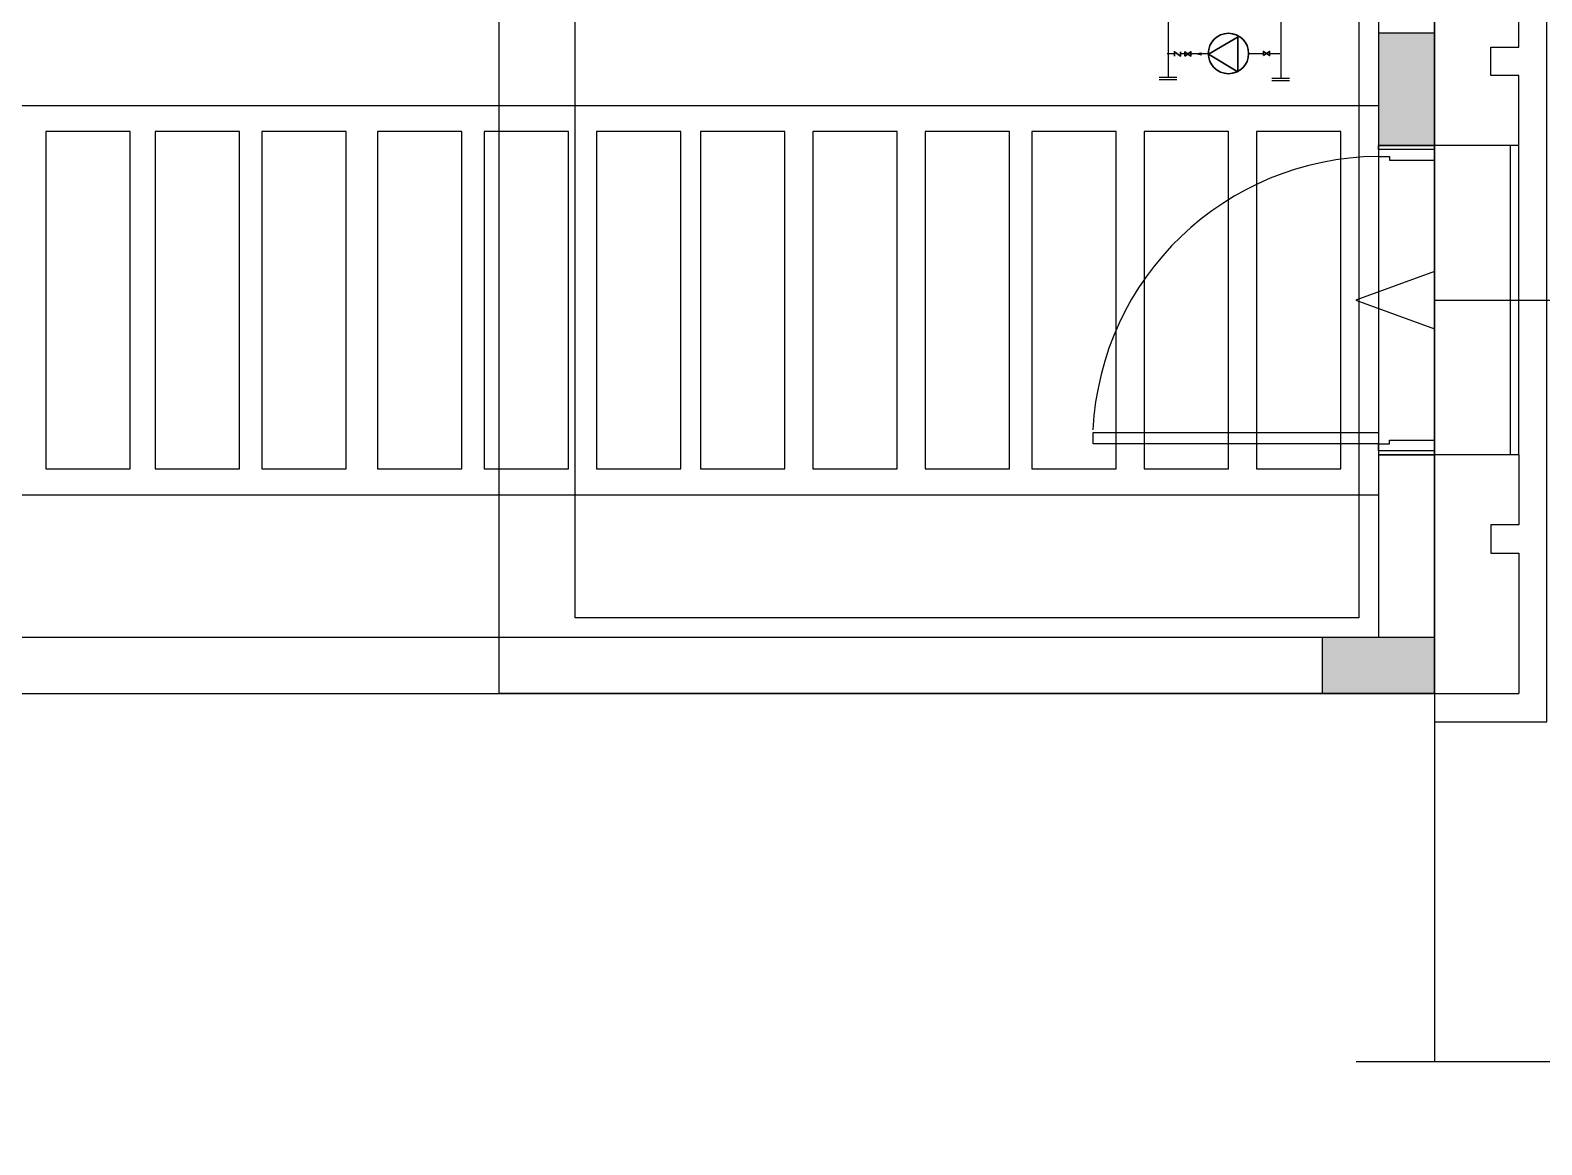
# Model space of a CAD drawing. Header units: metres. Extents: x -658 to -58, y -713 to -118.
# Drawn here: x -195.01 to -189.62, y -148.76 to -144.79 of the extents above; entities that cross this region are included whole.
import ezdxf

# ---------------------------------------------------------------- set-up
doc = ezdxf.new("R2010")
doc.units = ezdxf.units.M
doc.header["$LTSCALE"] = 100
doc.linetypes.add('CENTERX2', pattern=[4, 2.5, -0.5, 0.5, -0.5])
for name, color, linetype in [('ARR', 114, 'Continuous'), ('cw', 4, 'Continuous'), ('plan', 8, 'Continuous')]:
    doc.layers.add(name, color=color, linetype=linetype)
doc.layers.add('plump', color=3, linetype='Continuous', lineweight=30)

# ---------------------------------------------------------------- blocks, each defined once
blk = doc.blocks.new('*U103')
for points in [[(79, 1116), (79, 100), (39, 100), (39, 1116)], [(0, -100), (14, -100), (14, 100), (0, 100)], [(1100, -100), (1086, -100), (1086, 100), (1100, 100)]]:
    blk.add_lwpolyline(points, close=True)
at = {"ltscale": 0.25}
for points in [[(1100, 100), (0, 100)], [(0, -100), (1100, -100)]]:
    blk.add_lwpolyline(points, dxfattribs=at)
at = {"flags": 128}
for points in [[(14, -100), (14, 100), (14, 100), (39, 100), (39, 60), (52, 60), (52, -100)], [(1086, -100), (1086, 100), (1086, 100), (1061, 100), (1061, 60), (1048, 60), (1048, -100), (1086, -100)]]:
    blk.add_lwpolyline(points, close=True, dxfattribs=at)
at = {"ltscale": 0.25}
blk.add_arc((38, 94.6), 1023.1, 0.4032, 87.1892, dxfattribs=at)
blk = doc.blocks.new('GREGEF')
h = blk.add_hatch(color=256)
h.dxf.hatch_style = 1
h.paths.add_polyline_path([(-190.0048, -145.2012), (-190.0048, -144.8012), (-190.2048, -144.8012), (-190.2048, -145.2012)])
h = blk.add_hatch(color=256)
h.dxf.hatch_style = 1
h.paths.add_polyline_path([(-190.4048, -147.1512), (-190.0048, -147.1512), (-190.0048, -146.9512), (-190.4048, -146.9512)])
for points in [[(-190.0048, -145.2012), (-190.0048, -144.8012), (-190.2048, -144.8012), (-190.2048, -145.2012)], [(-190.4048, -147.1512), (-190.0048, -147.1512), (-190.0048, -146.9512), (-190.4048, -146.9512)]]:
    blk.add_lwpolyline(points, close=True)
blk = doc.blocks.new('A$Cc2be8e3e')
at = {"layer": 'plan'}
for p, q in [((-2.0028, 4.4095), (-2.0028, 3.2595)), ((-1.8028, 3.2595), (-1.8028, 4.1095)), ((-1.5028, 3.6095), (-1.5028, 4.1095)), ((-1.6028, 3.5095), (-1.6028, 3.6095)), ((-1.6028, 3.6095), (-1.5028, 3.6095)), ((-1.5028, 3.5095), (-1.6028, 3.5095)), ((-1.5028, 3.2595), (-1.5028, 3.5095)), ((-28.5491, 3.4019), (-2.0028, 3.4019)), ((-6.4475, 3.3095), (-6.7475, 3.3095)), ((-6.7475, 3.3095), (-6.7475, 2.1095)), ((-6.4475, 2.1095), (-6.4475, 3.3095)), ((-6.0583, 3.3095), (-6.3583, 3.3095)), ((-6.3583, 3.3095), (-6.3583, 2.1095)), ((-6.0583, 2.1095), (-6.0583, 3.3095)), ((-5.6783, 3.3095), (-5.9783, 3.3095)), ((-5.9783, 3.3095), (-5.9783, 2.1095)), ((-5.6783, 2.1095), (-5.6783, 3.3095)), ((-5.2667, 3.3095), (-5.5667, 3.3095)), ((-5.5667, 3.3095), (-5.5667, 2.1095)), ((-5.2667, 2.1095), (-5.2667, 3.3095)), ((-4.8867, 3.3095), (-5.1867, 3.3095)), ((-5.1867, 3.3095), (-5.1867, 2.1095)), ((-4.8867, 2.1095), (-4.8867, 3.3095)), ((-4.4867, 3.3095), (-4.7867, 3.3095)), ((-4.7867, 3.3095), (-4.7867, 2.1095)), ((-4.4867, 2.1095), (-4.4867, 3.3095)), ((-4.1167, 3.3095), (-4.4167, 3.3095)), ((-4.4167, 3.3095), (-4.4167, 2.1095)), ((-4.1167, 2.1095), (-4.1167, 3.3095)), ((-3.7167, 3.3095), (-4.0167, 3.3095)), ((-4.0167, 3.3095), (-4.0167, 2.1095)), ((-3.7167, 2.1095), (-3.7167, 3.3095)), ((-3.3167, 3.3095), (-3.6167, 3.3095)), ((-3.6167, 3.3095), (-3.6167, 2.1095)), ((-3.3167, 2.1095), (-3.3167, 3.3095)), ((-2.9367, 3.3095), (-3.2367, 3.3095)), ((-3.2367, 3.3095), (-3.2367, 2.1095)), ((-2.9367, 2.1095), (-2.9367, 3.3095)), ((-2.5367, 3.3095), (-2.8367, 3.3095)), ((-2.8367, 3.3095), (-2.8367, 2.1095)), ((-2.5367, 2.1095), (-2.5367, 3.3095)), ((-2.1367, 3.3095), (-2.4367, 3.3095)), ((-2.4367, 3.3095), (-2.4367, 2.1095)), ((-2.1367, 2.1095), (-2.1367, 3.3095)), ((-1.5028, 3.2595), (-2.0028, 3.2595)), ((-1.8028, 2.7095), (-1.1863, 2.7095)), ((-1.5028, 2.1595), (-2.0028, 2.1595)), ((-2.0028, 2.1595), (-2.0028, 1.5095)), ((-1.8028, 1.3095), (-1.8028, 2.1595)), ((-1.5028, 2.1595), (-1.5028, 1.9095)), ((-6.7475, 2.1095), (-6.4475, 2.1095)), ((-6.3583, 2.1095), (-6.0583, 2.1095)), ((-5.9783, 2.1095), (-5.6783, 2.1095)), ((-5.5667, 2.1095), (-5.2667, 2.1095)), ((-5.1867, 2.1095), (-4.8867, 2.1095)), ((-4.7867, 2.1095), (-4.4867, 2.1095)), ((-4.4167, 2.1095), (-4.1167, 2.1095)), ((-4.0167, 2.1095), (-3.7167, 2.1095)), ((-3.6167, 2.1095), (-3.3167, 2.1095)), ((-3.2367, 2.1095), (-2.9367, 2.1095)), ((-2.8367, 2.1095), (-2.5367, 2.1095)), ((-2.4367, 2.1095), (-2.1367, 2.1095)), ((-17.4035, 2.0171), (-2.0028, 2.0171)), ((-1.5028, 1.9095), (-1.6028, 1.9095)), ((-1.6028, 1.9095), (-1.6028, 1.8095)), ((-1.6028, 1.8095), (-1.5028, 1.8095)), ((-1.5028, 1.8095), (-1.5028, 1.3095)), ((-2.0028, 1.5095), (-30.0035, 1.5095)), ((-41.8028, 1.3095), (-1.5028, 1.3095)), ((-1.8028, 1.3095), (-1.8028, 0))]:
    blk.add_line(p, q, dxfattribs=at)
at = {"layer": 'plan', "ltscale": 0.4}
blk.add_line((-1.5328, 2.1595), (-1.5328, 3.2595), dxfattribs=at)
at = {"layer": 'plan', "ltscale": 0.05}
blk.add_line((-1.5028, 2.1595), (-1.5028, 3.2595), dxfattribs=at)
at = {"layer": 'plan'}
blk.add_lwpolyline([(-1.8028, 1.2095), (-1.4028, 1.2095), (-1.4028, 4.2095), (-1.7028, 4.2095), (-1.7028, 12.5595), (-1.4028, 12.5595), (-1.4028, 16.4595), (-1.7028, 16.4595), (-1.7028, 21.4095), (-11.1028, 21.4095), (-11.1028, 15.4095), (-2.1028, 15.4095), (-2.1028, 12.5595), (-2.0028, 12.5595)], dxfattribs=at)
blk.add_lwpolyline([(-2.0834, 2.7095), (-1.8028, 2.6079), (-1.8028, 2.8111)], close=True, dxfattribs=at)
blk.add_lwpolyline([(-2.0816, 0), (-1.3169, 0, 0.414214), (-1.2169, 0.1), (-1.2169, 0.304), (-0.8887, -0.296), (-0.8887, -0.1, -0.414214), (-0.7887, 0), (0, 0)], format="xyb", dxfattribs=at)
blk.add_blockref('GREGEF', (188.202, 148.4607), dxfattribs=at)
at = {"layer": 'plan', "xscale": 0.001, "yscale": 0.001, "zscale": 0.001, "rotation": 90}
blk.add_blockref('*U103', (-1.9028, 2.1595), dxfattribs=at)

msp = doc.modelspace()

# ---------------------------------------------------------------- linework, layer by layer
at = {"layer": 'ARR'}
msp.add_lwpolyline([(-190.8341, -144.8749, 0.0119, 0, 0), (-190.8583, -144.8749, 0, 0, 0)], format="xyseb", dxfattribs=at)
at = {"layer": 'cw'}
msp.add_line((-190.5522, -144.4574), (-190.5522, -144.9619), dxfattribs=at)
at = {"layer": 'cw', "ltscale": 0.01}
for p, q in [((-190.9308, -144.8749), (-190.9566, -144.8749)), ((-190.8939, -144.8749), (-190.9089, -144.8749)), ((-190.8094, -144.8749), (-190.872, -144.8749)), ((-190.6668, -144.8735), (-190.6142, -144.8735)), ((-190.5923, -144.8735), (-190.5554, -144.8735)), ((-190.9223, -144.9591), (-190.9851, -144.9591)), ((-190.9223, -144.9674), (-190.9851, -144.9674)), ((-190.5212, -144.9619), (-190.5839, -144.9619)), ((-190.5212, -144.9703), (-190.5839, -144.9703))]:
    msp.add_line(p, q, dxfattribs=at)
at = {"layer": 'cw'}
msp.add_lwpolyline([(-208.3185, -140.3281), (-190.9537, -140.3281), (-190.9537, -144.9591)], dxfattribs=at)
at = {"layer": 'cw', "linetype": 'CENTERX2', "ltscale": 0.2}
for points in [[(-193.3351, -141.321), (-190.0048, -141.321), (-190.0048, -147.1512), (-193.3351, -147.1512)], [(-193.0651, -141.591), (-190.2748, -141.591), (-190.2748, -146.8812), (-193.0651, -146.8812)]]:
    msp.add_lwpolyline(points, close=True, dxfattribs=at)
at = {"layer": 'plump', "color": 3, "ltscale": 0.1}
for p, q in [((-190.8099, -144.8762), (-190.7038, -144.8139)), ((-190.7052, -144.939), (-190.7052, -144.8129)), ((-190.7054, -144.9384), (-190.8099, -144.8762))]:
    msp.add_line(p, q, dxfattribs=at)
msp.add_lwpolyline([(-190.9308, -144.8824), (-190.9308, -144.8674), (-190.9089, -144.8824), (-190.9089, -144.8674)], dxfattribs=at)
for points in [[(-190.8939, -144.8824), (-190.8939, -144.8674), (-190.872, -144.8824), (-190.872, -144.8674)], [(-190.6142, -144.881), (-190.6142, -144.866), (-190.5923, -144.881), (-190.5923, -144.866)]]:
    msp.add_lwpolyline(points, close=True, dxfattribs=at)
msp.add_circle((-190.7387, -144.8735), 0.0718, dxfattribs=at)

# ---------------------------------------------------------------- block references
at = {"layer": 'plan'}
msp.add_blockref('A$Cc2be8e3e', (-188.202, -148.4607), dxfattribs=at)

doc.saveas('drawing.dxf')
